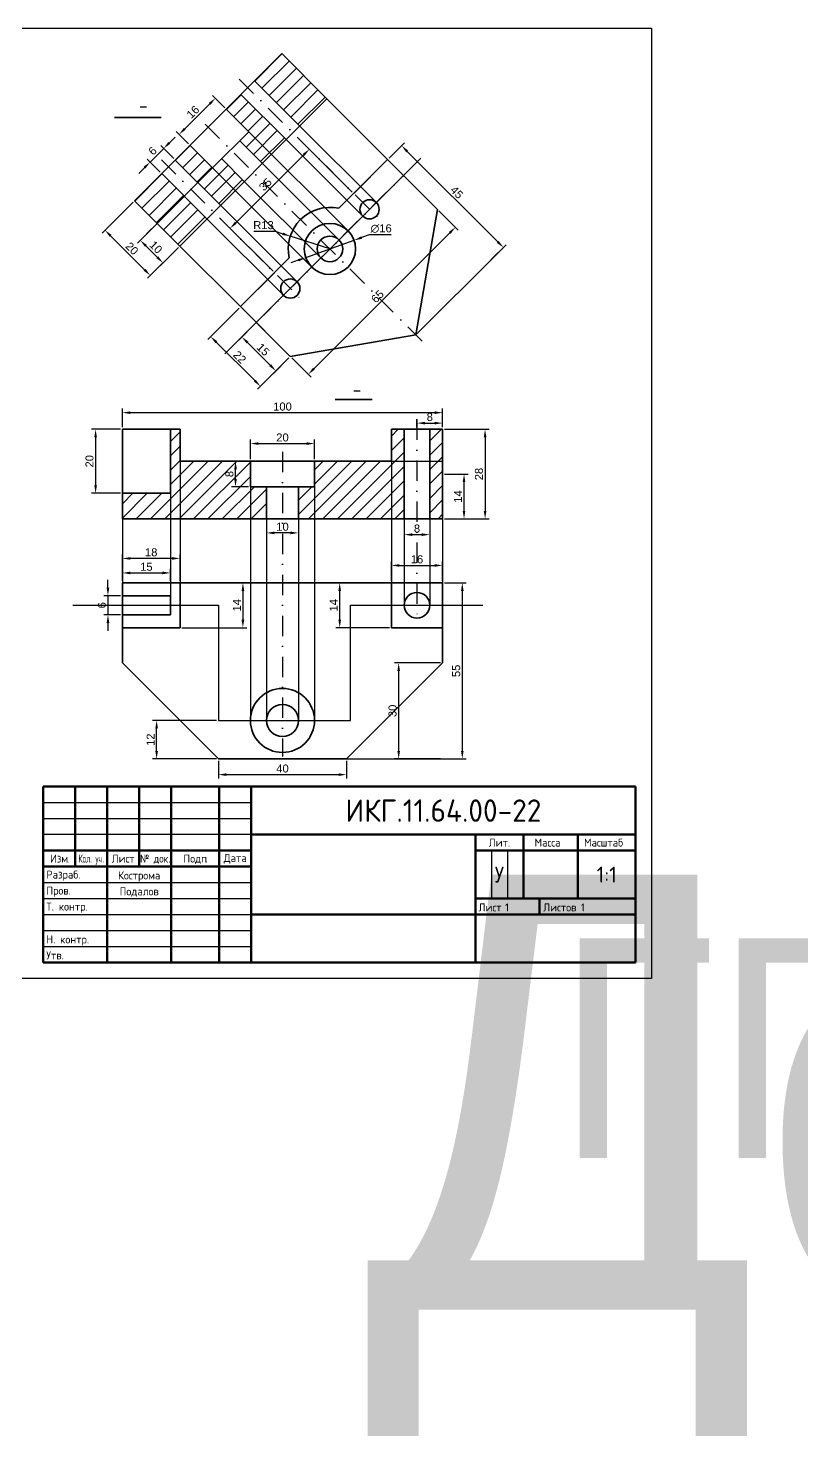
# Model space of a CAD drawing. Header units: millimetres. Extents: x 806 to 1740, y 602 to 1042.
# Drawn here: x 1031.5 to 1273.1, y 602.3 to 1042.2 of the extents above; entities that cross this region are included whole.
import ezdxf
from ezdxf.enums import TextEntityAlignment as Align

# ---------------------------------------------------------------- set-up
doc = ezdxf.new("R2018")
doc.units = ezdxf.units.MM
doc.linetypes.add('штрихпунктирная2', pattern=[12.7, 6.35, -3.175, 0, -3.175])
for name, color, linetype in [('Осевая', 32, 'штрихпунктирная2'), ('Проекционная', 82, 'Continuous'), ('Размеры', 240, 'Continuous')]:
    doc.layers.add(name, color=color, linetype=linetype)
doc.layers.add('Основной', color=7, linetype='Continuous', lineweight=35)
doc.styles.add('GOST-2.304_Type-B', font='GOST Common.ttf')
doc.styles.get("Standard").update_dxf_attribs({"font": 'arial.ttf'})
doc.dimstyles.new('ISO-25', dxfattribs={"dimtxt": 2.5, "dimasz": 2.5, "dimexe": 1.25, "dimexo": 0.625, "dimtad": 1, "dimtoh": 1, "dimtxsty": 'Standard', "dimcen": 2.5, "dimadec": 0, "dimazin": 0, "dimtfac": 1, "dimtmove": 0, "dimatfit": 3, "dimfxl": 1, "dimarcsym": 0})

# ---------------------------------------------------------------- blocks, each defined once
blk = doc.blocks.new('ACAD_SPDS_TB_06')
at = {"linetype": 'Continuous', "lineweight": 60}
for p, q in [((-185, 55), (0, 55)), ((-185, 55), (-185, 0)), ((-175, 55), (-175, 30)), ((-165, 55), (-165, 0)), ((-155, 55), (-155, 30)), ((-145, 55), (-145, 0)), ((-130, 55), (-130, 0)), ((-120, 55), (-120, 0)), ((0, 55), (0, 0)), ((-120, 40), (0, 40)), ((-185, 35), (-120, 35)), ((-185, 30), (-120, 30)), ((-120, 15), (0, 15)), ((-185, 0), (0, 0))]:
    blk.add_line(p, q, dxfattribs=at)
at = {"linetype": 'Continuous', "lineweight": 25}
for p, q in [((-185, 50), (-120, 50)), ((-185, 45), (-120, 45)), ((-185, 25), (-120, 25)), ((-185, 20), (-120, 20)), ((-185, 15), (-120, 15)), ((-185, 10), (-120, 10)), ((-185, 5), (-120, 5))]:
    blk.add_line(p, q, dxfattribs=at)
at = {"lineweight": 25}
blk.add_line((-120, 40), (-185, 40), dxfattribs=at)
at = {"lineweight": 60}
for p, q in [((-50, 40), (-50, 0)), ((-35, 40), (-35, 20)), ((-18, 40), (-18, 20)), ((-50, 35), (0, 35)), ((-50, 20), (0, 20)), ((-30, 20), (-30, 15))]:
    blk.add_line(p, q, dxfattribs=at)
for p, q in [((-45, 35), (-45, 20)), ((-40, 35), (-40, 20)), ((-130, 20), (-120, 20))]:
    blk.add_line(p, q)
at = {"style": 'GOST-2.304_Type-B'}
for s, p in [('Изм', (-180, 31.25)), ('Лист', (-160, 31.25)), ('Подп', (-137.5, 31.25)), ('Дата', (-125, 31.44))]:
    blk.add_text(s, height=2.5, dxfattribs=at).set_placement(p, align=Align.CENTER)
for s, p in [('.', (-177.56, 31.25)), ('.', (-134.25, 31.25)), ('Разраб.', (-184, 26.25)), ('Пров.', (-184, 21.25)), ('Т. контр.', (-184, 16.25)), ('Лист', (-49.02, 16)), ('Листов', (-28.83, 16)), ('Н. контр.', (-184, 6)), ('Утв.', (-184, 1))]:
    blk.add_text(s, height=2.5, dxfattribs=at).set_placement(p)
at = {"style": 'GOST-2.304_Type-B', "width": 0.70447}
blk.add_text('Кол. уч.', height=2.5, dxfattribs=at).set_placement((-174, 31.25), (-166, 31.25), align=Align.FIT)
at = {"style": 'GOST-2.304_Type-B', "width": 0.9}
blk.add_text('№ док.', height=2.5, dxfattribs=at).set_placement((-150, 31.25), align=Align.CENTER)
at = {"linetype": 'Continuous', "char_height": 2.5, "attachment_point": 5, "style": 'GOST-2.304_Type-B'}
for s, insert, width in [('Лит.', (-42.5, 37.5), 14), ('Масса', (-27.5, 37.5), 14), ('Масштаб', (-10, 37.5), 19)]:
    blk.add_mtext(s, dxfattribs=dict(at, insert=insert, width=width))
at = {"style": 'GOST-2.304_Type-B'}
for tag, p, flags in [('ИДЕНТИФИКАТОР_НАДПИСИ', (-185.34, 60.88), 1), ('ЛИСТ', (-40.73, 16), 8), ('ЛИСТОВ', (-17.07, 16), 8)]:
    blk.add_attdef(tag, p, '', height=2.5, dxfattribs=dict(at, flags=flags))
at = {"style": 'GOST-2.304_Type-B', "flags": 8}
for tag, p in [('ИЗМ_4', (-180, 51)), ('ИЗМ_4_КОЛ_УЧ', (-170, 51)), ('ИЗМ_4_ЛИСТ', (-160, 51)), ('ИЗМ_4_N_ДОК', (-150, 51)), ('ИЗМ_4_ДАТА', (-125, 51)), ('ИЗМ_3', (-180, 46)), ('ИЗМ_3_КОЛ_УЧ', (-170, 46)), ('ИЗМ_3_ЛИСТ', (-160, 46)), ('ИЗМ_3_N_ДОК', (-150, 46)), ('ИЗМ_3_ДАТА', (-125, 46)), ('ИЗМ_2', (-180, 41)), ('ИЗМ_2_КОЛ_УЧ', (-170, 41)), ('ИЗМ_2_ЛИСТ', (-160, 41)), ('ИЗМ_2_N_ДОК', (-150, 41)), ('ИЗМ_2_ДАТА', (-125, 41)), ('ИЗМ_1', (-180, 36)), ('ИЗМ_1_КОЛ_УЧ', (-170, 36)), ('ИЗМ_1_ЛИСТ', (-160, 36)), ('ИЗМ_1_N_ДОК', (-150, 36)), ('ИЗМ_1_ДАТА', (-125, 36)), ('РАЗРАБ_ФИО', (-155, 26)), ('РАЗРАБ_ДАТА', (-125, 26)), ('ПРОВ_ФИО', (-155, 21)), ('ПРОВ_ДАТА', (-125, 21)), ('ТКОНТР_ФИО', (-155, 16)), ('ТКОНТР_ДАТА', (-125, 16)), ('ДОЛЖНОСТЬ_1', (-175, 11)), ('ДОЛЖНОСТЬ_1_ФИО', (-155, 11)), ('ДОЛЖНОСТЬ_1_ДАТА', (-125, 11)), ('НКОНТР_ФИО', (-155, 6)), ('НКОНТР_ДАТА', (-125, 6)), ('УТВ_ФИО', (-155, 1)), ('УТВ_ДАТА', (-125, 1))]:
    blk.add_attdef(tag, text='', height=2.5, dxfattribs=at).set_placement(p, align=Align.CENTER)
at = {"style": 'GOST-2.304_Type-B'}
blk.add_attdef('ОБОЗНАЧЕНИЕ_ДОКУМЕНТА', text='', height=5, dxfattribs=at).set_placement((-60, 47.5), align=Align.MIDDLE_CENTER)
at = {"lineweight": 30, "flags": 104}
for tag, p in [('НАИМЕНОВАНИЕ_ДОКУМЕНТА', (-85, 27.5)), ('ОБОЗНАЧЕНИЕ_МАТЕРИАЛА', (-85, 7.5)), ('НАИМЕНОВАНИЕ_ПРЕДПРИЯТИЯ', (-25, 7.5))]:
    blk.add_attdef(tag, text='', height=3.5, dxfattribs=at).set_placement(p, align=Align.MIDDLE_CENTER)
at = {"style": 'GOST-2.304_Type-B', "flags": 8}
for tag, p in [('Л1', (-47.5, 27.5)), ('Л2', (-42.5, 27.5)), ('Л3', (-37.5, 27.5)), ('МАССА', (-26.5, 27.5)), ('МАСШТАБ', (-9, 27.5))]:
    blk.add_attdef(tag, text='', height=2.5, dxfattribs=at).set_placement(p, align=Align.MIDDLE_CENTER)
blk = doc.blocks.new('*D48')
at = {"layer": 'Defpoints', "color": 0, "transparency": 16777216}
for p in [(1143.77, 1001.16), (1179.93, 973.67), (1175.59, 969.34)]:
    blk.add_point(p, dxfattribs=at)
at = {"layer": 'Размеры', "color": 0, "lineweight": -2, "transparency": 16777216}
for p, q in [((1144.22, 1001.6), (1148.99, 1006.37)), ((1149.87, 1003.72), (1178.16, 975.44)), ((1176.04, 969.78), (1180.81, 974.55))]:
    blk.add_line(p, q, dxfattribs=at)
at = {"layer": 'Размеры', "color": 0, "transparency": 16777216}
for points in [[(1150.17, 1004.02), (1149.58, 1003.43), (1148.11, 1005.49)], [(1178.45, 975.73), (1177.86, 975.14), (1179.93, 973.67)]]:
    blk.add_solid(points, dxfattribs=at)
at = {"layer": 'Размеры', "color": 0, "transparency": 16777216, "insert": (1165.36, 990.92), "char_height": 2.5, "attachment_point": 5, "rotation": 315}
blk.add_mtext('45', dxfattribs=at)
blk = doc.blocks.new('*D49')
at = {"layer": 'Defpoints', "color": 0, "transparency": 16777216}
for p in [(1159.33, 985.6), (1164.93, 980), (1113.37, 939.64)]:
    blk.add_point(p, dxfattribs=at)
at = {"layer": 'Размеры', "color": 0, "lineweight": -2, "transparency": 16777216}
for p, q in [((1159.77, 985.16), (1165.81, 979.12)), ((1120.73, 935.81), (1163.16, 978.24)), ((1113.81, 939.2), (1119.85, 933.16))]:
    blk.add_line(p, q, dxfattribs=at)
at = {"layer": 'Размеры', "color": 0, "transparency": 16777216}
for points in [[(1162.87, 978.53), (1163.45, 977.94), (1164.93, 980)], [(1120.44, 936.1), (1121.03, 935.52), (1118.97, 934.04)]]:
    blk.add_solid(points, dxfattribs=at)
at = {"layer": 'Размеры', "color": 0, "transparency": 16777216, "insert": (1140.6, 958.37), "char_height": 2.5, "attachment_point": 5, "rotation": 45}
blk.add_mtext('65', dxfattribs=at)
blk = doc.blocks.new('*D50')
at = {"layer": 'Defpoints', "color": 0, "transparency": 16777216}
for p in [(1097.81, 955.2), (1113.37, 939.64), (1104.04, 930.31)]:
    blk.add_point(p, dxfattribs=at)
at = {"layer": 'Размеры', "color": 0, "lineweight": -2, "transparency": 16777216}
for p, q in [((1097.37, 954.75), (1087.6, 944.98)), ((1090.25, 944.1), (1102.27, 932.08)), ((1112.93, 939.2), (1103.16, 929.43))]:
    blk.add_line(p, q, dxfattribs=at)
at = {"layer": 'Размеры', "color": 0, "transparency": 16777216}
for points in [[(1090.55, 944.4), (1089.96, 943.81), (1088.48, 945.87)], [(1102.57, 932.37), (1101.98, 931.78), (1104.04, 930.31)]]:
    blk.add_solid(points, dxfattribs=at)
at = {"layer": 'Размеры', "color": 0, "transparency": 16777216, "insert": (1097.59, 939.42), "char_height": 2.5, "attachment_point": 5, "rotation": 315}
blk.add_mtext('22', dxfattribs=at)
blk = doc.blocks.new('*D51')
at = {"layer": 'Defpoints', "color": 0, "transparency": 16777216}
for p in [(1102.76, 950.25), (1113.37, 939.64), (1108.85, 935.13)]:
    blk.add_point(p, dxfattribs=at)
at = {"layer": 'Размеры', "color": 0, "lineweight": -2, "transparency": 16777216}
for p, q in [((1102.32, 949.8), (1097.36, 944.85)), ((1100.01, 943.96), (1107.08, 936.89)), ((1112.93, 939.2), (1107.97, 934.24))]:
    blk.add_line(p, q, dxfattribs=at)
at = {"layer": 'Размеры', "color": 0, "transparency": 16777216}
for points in [[(1100.31, 944.26), (1099.72, 943.67), (1098.25, 945.73)], [(1107.38, 937.19), (1106.79, 936.6), (1108.85, 935.13)]]:
    blk.add_solid(points, dxfattribs=at)
at = {"layer": 'Размеры', "color": 0, "transparency": 16777216, "insert": (1104.89, 941.77), "char_height": 2.5, "attachment_point": 5, "rotation": 315}
blk.add_mtext('15', dxfattribs=at)
blk = doc.blocks.new('*D52')
at = {"layer": 'Defpoints', "color": 0, "transparency": 16777216}
for p in [(1119.32, 1004.4), (1133.17, 990.55), (1108.42, 965.8)]:
    blk.add_point(p, dxfattribs=at)
at = {"layer": 'Размеры', "color": 0, "lineweight": -2, "transparency": 16777216}
for p, q in [((1132.72, 990.99), (1118.44, 1005.28)), ((1096.34, 981.42), (1117.55, 1002.63)), ((1107.98, 966.24), (1093.69, 980.53))]:
    blk.add_line(p, q, dxfattribs=at)
at = {"layer": 'Размеры', "color": 0, "transparency": 16777216}
for points in [[(1117.26, 1002.93), (1117.85, 1002.34), (1119.32, 1004.4)], [(1096.04, 981.71), (1096.63, 981.12), (1094.57, 979.65)]]:
    blk.add_solid(points, dxfattribs=at)
at = {"layer": 'Размеры', "color": 0, "transparency": 16777216, "insert": (1105.6, 993.37), "char_height": 2.5, "attachment_point": 5, "rotation": 45}
blk.add_mtext('35', dxfattribs=at)
blk = doc.blocks.new('*D53')
at = {"layer": 'Defpoints', "color": 0, "transparency": 16777216}
for p in [(1113.37, 977.21), (1125.74, 973.23)]:
    blk.add_point(p, dxfattribs=at)
at = {"layer": 'Размеры', "color": 0, "lineweight": -2, "transparency": 16777216}
for p, q in [((1102.01, 978.74), (1108.61, 978.74)), ((1108.61, 978.74), (1110.99, 977.98)), ((1125.74, 973.23), (1113.37, 977.21))]:
    blk.add_line(p, q, dxfattribs=at)
at = {"layer": 'Размеры', "color": 0, "transparency": 16777216}
blk.add_solid([(1111.12, 978.37), (1110.86, 977.58), (1113.37, 977.21)], dxfattribs=at)
at = {"layer": 'Размеры', "color": 0, "transparency": 16777216, "insert": (1105, 980.65), "char_height": 2.5, "attachment_point": 5}
blk.add_mtext('R13', dxfattribs=at)
blk = doc.blocks.new('*D54')
at = {"layer": 'Defpoints', "color": 0, "transparency": 16777216}
for p in [(1133.27, 975.93), (1118.21, 970.53)]:
    blk.add_point(p, dxfattribs=at)
at = {"layer": 'Размеры', "color": 0, "lineweight": -2, "transparency": 16777216}
for p, q in [((1137.98, 977.61), (1135.63, 976.77)), ((1144.9, 977.61), (1137.98, 977.61)), ((1118.21, 970.53), (1133.27, 975.93)), ((1115.86, 969.68), (1113.5, 968.84))]:
    blk.add_line(p, q, dxfattribs=at)
at = {"layer": 'Размеры', "color": 0, "transparency": 16777216}
for points in [[(1135.49, 977.16), (1135.77, 976.38), (1133.27, 975.93)], [(1115.72, 970.08), (1116, 969.29), (1118.21, 970.53)]]:
    blk.add_solid(points, dxfattribs=at)
at = {"layer": 'Размеры', "color": 0, "transparency": 16777216, "insert": (1141.75, 979.59), "char_height": 2.5, "attachment_point": 5}
blk.add_mtext('∅16', dxfattribs=at)
blk = doc.blocks.new('*D55')
at = {"layer": 'Defpoints', "color": 0, "transparency": 16777216}
for p in [(1064.72, 988.29), (1055.51, 979.08), (1078.86, 974.15)]:
    blk.add_point(p, dxfattribs=at)
at = {"layer": 'Размеры', "color": 0, "lineweight": -2, "transparency": 16777216}
for p, q in [((1064.28, 987.85), (1054.62, 978.19)), ((1067.88, 966.7), (1057.27, 977.31)), ((1078.42, 973.7), (1068.77, 964.05))]:
    blk.add_line(p, q, dxfattribs=at)
at = {"layer": 'Размеры', "color": 0, "transparency": 16777216}
for points in [[(1057.57, 977.6), (1056.98, 977.01), (1055.51, 979.08)], [(1068.18, 967), (1067.59, 966.41), (1069.65, 964.93)]]:
    blk.add_solid(points, dxfattribs=at)
at = {"layer": 'Размеры', "color": 0, "transparency": 16777216, "insert": (1063.92, 973.35), "char_height": 2.5, "attachment_point": 5, "rotation": 315}
blk.add_mtext('20', dxfattribs=at)
blk = doc.blocks.new('*D56')
at = {"layer": 'Defpoints', "color": 0, "transparency": 16777216}
for p in [(1071.79, 981.22), (1078.86, 974.15), (1073.59, 968.88)]:
    blk.add_point(p, dxfattribs=at)
at = {"layer": 'Размеры', "color": 0, "lineweight": -2, "transparency": 16777216}
for p, q in [((1071.35, 980.78), (1065.64, 975.06)), ((1068.29, 974.18), (1071.82, 970.64)), ((1078.42, 973.7), (1072.71, 967.99))]:
    blk.add_line(p, q, dxfattribs=at)
at = {"layer": 'Размеры', "color": 0, "transparency": 16777216}
for points in [[(1068.58, 974.47), (1067.99, 973.89), (1066.52, 975.95)], [(1072.12, 970.94), (1071.53, 970.35), (1073.59, 968.88)]]:
    blk.add_solid(points, dxfattribs=at)
at = {"layer": 'Размеры', "color": 0, "transparency": 16777216, "insert": (1071.4, 973.76), "char_height": 2.5, "attachment_point": 5, "rotation": 315}
blk.add_mtext('10', dxfattribs=at)
blk = doc.blocks.new('*D57')
at = {"layer": 'Defpoints', "color": 0, "transparency": 16777216}
for p in [(1073.83, 1004.63), (1077.45, 1001.02), (1073.2, 996.77)]:
    blk.add_point(p, dxfattribs=at)
at = {"layer": 'Размеры', "color": 0, "lineweight": -2, "transparency": 16777216}
for p, q in [((1075.6, 1006.4), (1077.37, 1008.17)), ((1069.59, 1000.39), (1073.83, 1004.63)), ((1077.01, 1001.46), (1072.95, 1005.51)), ((1067.82, 998.62), (1066.06, 996.85)), ((1072.76, 997.22), (1068.71, 1001.27))]:
    blk.add_line(p, q, dxfattribs=at)
at = {"layer": 'Размеры', "color": 0, "transparency": 16777216}
for points in [[(1075.31, 1006.69), (1075.9, 1006.1), (1073.83, 1004.63)], [(1067.53, 998.91), (1068.12, 998.32), (1069.59, 1000.39)]]:
    blk.add_solid(points, dxfattribs=at)
at = {"layer": 'Размеры', "color": 0, "transparency": 16777216, "insert": (1070.37, 1003.85), "char_height": 2.5, "attachment_point": 5, "rotation": 45}
blk.add_mtext('6', dxfattribs=at)
blk = doc.blocks.new('*D58')
at = {"layer": 'Defpoints', "color": 0, "transparency": 16777216}
for p in [(1089.96, 1020.32), (1093.36, 1016.93), (1082.04, 1005.61)]:
    blk.add_point(p, dxfattribs=at)
at = {"layer": 'Размеры', "color": 0, "lineweight": -2, "transparency": 16777216}
for p, q in [((1092.92, 1017.37), (1089.08, 1021.2)), ((1080.42, 1010.77), (1088.2, 1018.55)), ((1081.6, 1006.05), (1077.77, 1009.89))]:
    blk.add_line(p, q, dxfattribs=at)
at = {"layer": 'Размеры', "color": 0, "transparency": 16777216}
for points in [[(1087.9, 1018.85), (1088.49, 1018.26), (1089.96, 1020.32)], [(1080.12, 1011.07), (1080.71, 1010.48), (1078.65, 1009.01)]]:
    blk.add_solid(points, dxfattribs=at)
at = {"layer": 'Размеры', "color": 0, "transparency": 16777216, "insert": (1082.96, 1016.01), "char_height": 2.5, "attachment_point": 5, "rotation": 45}
blk.add_mtext('16', dxfattribs=at)
blk = doc.blocks.new('*D59')
at = {"layer": 'Defpoints', "color": 0, "transparency": 16777216}
for p in [(1090.93, 813.88), (1130.93, 813.88), (1130.93, 808.96)]:
    blk.add_point(p, dxfattribs=at)
at = {"layer": 'Размеры', "color": 0, "lineweight": -2, "transparency": 16777216}
for p, q in [((1090.93, 813.26), (1090.93, 807.71)), ((1130.93, 813.26), (1130.93, 807.71)), ((1093.43, 808.96), (1128.43, 808.96))]:
    blk.add_line(p, q, dxfattribs=at)
at = {"layer": 'Размеры', "color": 0, "transparency": 16777216}
for points in [[(1093.43, 809.38), (1093.43, 808.55), (1090.93, 808.96)], [(1128.43, 809.38), (1128.43, 808.55), (1130.93, 808.96)]]:
    blk.add_solid(points, dxfattribs=at)
at = {"layer": 'Размеры', "color": 0, "transparency": 16777216, "insert": (1110.93, 810.86), "char_height": 2.5, "attachment_point": 5}
blk.add_mtext('40', dxfattribs=at)
blk = doc.blocks.new('*D60')
at = {"layer": 'Defpoints', "color": 0, "transparency": 16777216}
for p in [(1075.93, 871.99), (1060.93, 868.88), (1075.93, 868.88)]:
    blk.add_point(p, dxfattribs=at)
at = {"layer": 'Размеры', "color": 0, "lineweight": -2, "transparency": 16777216}
for p, q in [((1060.93, 869.51), (1060.93, 873.24)), ((1063.43, 871.99), (1073.43, 871.99)), ((1075.93, 869.51), (1075.93, 873.24))]:
    blk.add_line(p, q, dxfattribs=at)
at = {"layer": 'Размеры', "color": 0, "transparency": 16777216}
for points in [[(1063.43, 872.41), (1063.43, 871.57), (1060.93, 871.99)], [(1073.43, 872.41), (1073.43, 871.57), (1075.93, 871.99)]]:
    blk.add_solid(points, dxfattribs=at)
at = {"layer": 'Размеры', "color": 0, "transparency": 16777216, "insert": (1068.43, 873.89), "char_height": 2.5, "attachment_point": 5}
blk.add_mtext('15', dxfattribs=at)
blk = doc.blocks.new('*D61')
at = {"layer": 'Defpoints', "color": 0, "transparency": 16777216}
for p in [(1060.93, 876.51), (1060.93, 868.88), (1078.93, 868.88)]:
    blk.add_point(p, dxfattribs=at)
at = {"layer": 'Размеры', "color": 0, "lineweight": -2, "transparency": 16777216}
for p, q in [((1060.93, 869.51), (1060.93, 877.76)), ((1076.43, 876.51), (1063.43, 876.51)), ((1078.93, 869.51), (1078.93, 877.76))]:
    blk.add_line(p, q, dxfattribs=at)
at = {"layer": 'Размеры', "color": 0, "transparency": 16777216}
for points in [[(1063.43, 876.93), (1063.43, 876.1), (1060.93, 876.51)], [(1076.43, 876.93), (1076.43, 876.1), (1078.93, 876.51)]]:
    blk.add_solid(points, dxfattribs=at)
at = {"layer": 'Размеры', "color": 0, "transparency": 16777216, "insert": (1069.93, 878.42), "char_height": 2.5, "attachment_point": 5}
blk.add_mtext('18', dxfattribs=at)
blk = doc.blocks.new('*D62')
at = {"layer": 'Defpoints', "color": 0, "transparency": 16777216}
for p in [(1160.93, 922.07), (1060.93, 916.88), (1160.93, 916.88)]:
    blk.add_point(p, dxfattribs=at)
at = {"layer": 'Размеры', "color": 0, "lineweight": -2, "transparency": 16777216}
for p, q in [((1060.93, 917.51), (1060.93, 923.32)), ((1063.43, 922.07), (1158.43, 922.07)), ((1160.93, 917.51), (1160.93, 923.32))]:
    blk.add_line(p, q, dxfattribs=at)
at = {"layer": 'Размеры', "color": 0, "transparency": 16777216}
for points in [[(1063.43, 922.49), (1063.43, 921.65), (1060.93, 922.07)], [(1158.43, 922.49), (1158.43, 921.65), (1160.93, 922.07)]]:
    blk.add_solid(points, dxfattribs=at)
at = {"layer": 'Размеры', "color": 0, "transparency": 16777216, "insert": (1110.93, 923.97), "char_height": 2.5, "attachment_point": 5}
blk.add_mtext('100', dxfattribs=at)
blk = doc.blocks.new('*D63')
at = {"layer": 'Defpoints', "color": 0, "transparency": 16777216}
for p in [(1120.93, 912.4), (1100.93, 906.88), (1120.93, 906.88)]:
    blk.add_point(p, dxfattribs=at)
at = {"layer": 'Размеры', "color": 0, "lineweight": -2, "transparency": 16777216}
for p, q in [((1100.93, 907.51), (1100.93, 913.65)), ((1103.43, 912.4), (1118.43, 912.4)), ((1120.93, 907.51), (1120.93, 913.65))]:
    blk.add_line(p, q, dxfattribs=at)
at = {"layer": 'Размеры', "color": 0, "transparency": 16777216}
for points in [[(1103.43, 912.82), (1103.43, 911.99), (1100.93, 912.4)], [(1118.43, 912.82), (1118.43, 911.99), (1120.93, 912.4)]]:
    blk.add_solid(points, dxfattribs=at)
at = {"layer": 'Размеры', "color": 0, "transparency": 16777216, "insert": (1110.93, 914.31), "char_height": 2.5, "attachment_point": 5}
blk.add_mtext('20', dxfattribs=at)
blk = doc.blocks.new('*D64')
at = {"layer": 'Defpoints', "color": 0, "transparency": 16777216}
for p in [(1096.27, 906.88), (1100.93, 906.88), (1100.93, 898.88)]:
    blk.add_point(p, dxfattribs=at)
at = {"layer": 'Размеры', "color": 0, "lineweight": -2, "transparency": 16777216}
for p, q in [((1100.3, 906.88), (1095.02, 906.88)), ((1096.27, 901.38), (1096.27, 904.38)), ((1100.3, 898.88), (1095.02, 898.88))]:
    blk.add_line(p, q, dxfattribs=at)
at = {"layer": 'Размеры', "color": 0, "transparency": 16777216}
for points in [[(1095.86, 904.38), (1096.69, 904.38), (1096.27, 906.88)], [(1095.86, 901.38), (1096.69, 901.38), (1096.27, 898.88)]]:
    blk.add_solid(points, dxfattribs=at)
at = {"layer": 'Размеры', "color": 0, "transparency": 16777216, "insert": (1094.37, 902.88), "char_height": 2.5, "attachment_point": 5, "rotation": 90}
blk.add_mtext('8', dxfattribs=at)
blk = doc.blocks.new('*D65')
at = {"layer": 'Defpoints', "color": 0, "transparency": 16777216}
for p in [(1105.93, 888.88), (1115.93, 888.88), (1105.93, 884.5)]:
    blk.add_point(p, dxfattribs=at)
at = {"layer": 'Размеры', "color": 0, "lineweight": -2, "transparency": 16777216}
for p, q in [((1105.93, 888.26), (1105.93, 883.25)), ((1113.43, 884.5), (1108.43, 884.5)), ((1115.93, 888.26), (1115.93, 883.25))]:
    blk.add_line(p, q, dxfattribs=at)
at = {"layer": 'Размеры', "color": 0, "transparency": 16777216}
for points in [[(1108.43, 884.91), (1108.43, 884.08), (1105.93, 884.5)], [(1113.43, 884.91), (1113.43, 884.08), (1115.93, 884.5)]]:
    blk.add_solid(points, dxfattribs=at)
at = {"layer": 'Размеры', "color": 0, "transparency": 16777216, "insert": (1110.93, 886.4), "char_height": 2.5, "attachment_point": 5}
blk.add_mtext('10', dxfattribs=at)
blk = doc.blocks.new('*D66')
at = {"layer": 'Defpoints', "color": 0, "transparency": 16777216}
for p in [(1160.93, 902.88), (1167.62, 902.88), (1160.93, 888.88)]:
    blk.add_point(p, dxfattribs=at)
at = {"layer": 'Размеры', "color": 0, "lineweight": -2, "transparency": 16777216}
for p, q in [((1161.55, 902.88), (1168.87, 902.88)), ((1167.62, 891.38), (1167.62, 900.38)), ((1161.55, 888.88), (1168.87, 888.88))]:
    blk.add_line(p, q, dxfattribs=at)
at = {"layer": 'Размеры', "color": 0, "transparency": 16777216}
for points in [[(1167.21, 900.38), (1168.04, 900.38), (1167.62, 902.88)], [(1167.21, 891.38), (1168.04, 891.38), (1167.62, 888.88)]]:
    blk.add_solid(points, dxfattribs=at)
at = {"layer": 'Размеры', "color": 0, "transparency": 16777216, "insert": (1165.74, 895.88), "char_height": 2.5, "attachment_point": 5, "rotation": 90}
blk.add_mtext('14', dxfattribs=at)
blk = doc.blocks.new('*D67')
at = {"layer": 'Defpoints', "color": 0, "transparency": 16777216}
for p in [(1160.93, 916.88), (1160.93, 888.88), (1174.19, 888.88)]:
    blk.add_point(p, dxfattribs=at)
at = {"layer": 'Размеры', "color": 0, "lineweight": -2, "transparency": 16777216}
for p, q in [((1161.55, 916.88), (1175.44, 916.88)), ((1174.19, 914.38), (1174.19, 891.38)), ((1161.55, 888.88), (1175.44, 888.88))]:
    blk.add_line(p, q, dxfattribs=at)
at = {"layer": 'Размеры', "color": 0, "transparency": 16777216}
for points in [[(1173.78, 914.38), (1174.61, 914.38), (1174.19, 916.88)], [(1173.78, 891.38), (1174.61, 891.38), (1174.19, 888.88)]]:
    blk.add_solid(points, dxfattribs=at)
at = {"layer": 'Размеры', "color": 0, "transparency": 16777216, "insert": (1172.29, 902.88), "char_height": 2.5, "attachment_point": 5, "rotation": 90}
blk.add_mtext('28', dxfattribs=at)
blk = doc.blocks.new('*D68')
at = {"layer": 'Defpoints', "color": 0, "transparency": 16777216}
for p in [(1148.93, 888.88), (1156.93, 888.88), (1156.93, 883.95)]:
    blk.add_point(p, dxfattribs=at)
at = {"layer": 'Размеры', "color": 0, "lineweight": -2, "transparency": 16777216}
for p, q in [((1148.93, 888.26), (1148.93, 882.7)), ((1156.93, 888.26), (1156.93, 882.7)), ((1151.43, 883.95), (1154.43, 883.95))]:
    blk.add_line(p, q, dxfattribs=at)
at = {"layer": 'Размеры', "color": 0, "transparency": 16777216}
for points in [[(1151.43, 884.37), (1151.43, 883.53), (1148.93, 883.95)], [(1154.43, 884.37), (1154.43, 883.53), (1156.93, 883.95)]]:
    blk.add_solid(points, dxfattribs=at)
at = {"layer": 'Размеры', "color": 0, "transparency": 16777216, "insert": (1152.93, 885.85), "char_height": 2.5, "attachment_point": 5}
blk.add_mtext('8', dxfattribs=at)
blk = doc.blocks.new('*D69')
at = {"layer": 'Defpoints', "color": 0, "transparency": 16777216}
for p in [(1160.93, 868.88), (1160.93, 813.88), (1167.08, 813.88)]:
    blk.add_point(p, dxfattribs=at)
at = {"layer": 'Размеры', "color": 0, "lineweight": -2, "transparency": 16777216}
for p, q in [((1161.55, 868.88), (1168.33, 868.88)), ((1167.08, 866.38), (1167.08, 816.38)), ((1161.55, 813.88), (1168.33, 813.88))]:
    blk.add_line(p, q, dxfattribs=at)
at = {"layer": 'Размеры', "color": 0, "transparency": 16777216}
for points in [[(1166.66, 866.38), (1167.5, 866.38), (1167.08, 868.88)], [(1166.66, 816.38), (1167.5, 816.38), (1167.08, 813.88)]]:
    blk.add_solid(points, dxfattribs=at)
at = {"layer": 'Размеры', "color": 0, "transparency": 16777216, "insert": (1165.18, 841.38), "char_height": 2.5, "attachment_point": 5, "rotation": 90}
blk.add_mtext('55', dxfattribs=at)
blk = doc.blocks.new('*D70')
at = {"layer": 'Defpoints', "color": 0, "transparency": 16777216}
for p in [(1160.93, 843.88), (1147.21, 813.88), (1160.93, 813.88)]:
    blk.add_point(p, dxfattribs=at)
at = {"layer": 'Размеры', "color": 0, "lineweight": -2, "transparency": 16777216}
for p, q in [((1160.3, 843.88), (1145.96, 843.88)), ((1147.21, 841.38), (1147.21, 816.38)), ((1160.3, 813.88), (1145.96, 813.88))]:
    blk.add_line(p, q, dxfattribs=at)
at = {"layer": 'Размеры', "color": 0, "transparency": 16777216}
for points in [[(1146.8, 841.38), (1147.63, 841.38), (1147.21, 843.88)], [(1146.8, 816.38), (1147.63, 816.38), (1147.21, 813.88)]]:
    blk.add_solid(points, dxfattribs=at)
at = {"layer": 'Размеры', "color": 0, "transparency": 16777216, "insert": (1145.31, 828.88), "char_height": 2.5, "attachment_point": 5, "rotation": 90}
blk.add_mtext('30', dxfattribs=at)
blk = doc.blocks.new('*D71')
at = {"layer": 'Defpoints', "color": 0, "transparency": 16777216}
for p in [(1071.64, 825.88), (1090.93, 825.88), (1090.93, 813.88)]:
    blk.add_point(p, dxfattribs=at)
at = {"layer": 'Размеры', "color": 0, "lineweight": -2, "transparency": 16777216}
for p, q in [((1090.3, 825.88), (1070.39, 825.88)), ((1071.64, 816.38), (1071.64, 823.38)), ((1090.3, 813.88), (1070.39, 813.88))]:
    blk.add_line(p, q, dxfattribs=at)
at = {"layer": 'Размеры', "color": 0, "transparency": 16777216}
for points in [[(1071.22, 823.38), (1072.05, 823.38), (1071.64, 825.88)], [(1071.22, 816.38), (1072.05, 816.38), (1071.64, 813.88)]]:
    blk.add_solid(points, dxfattribs=at)
at = {"layer": 'Размеры', "color": 0, "transparency": 16777216, "insert": (1069.76, 819.88), "char_height": 2.5, "attachment_point": 5, "rotation": 90}
blk.add_mtext('12', dxfattribs=at)
blk = doc.blocks.new('*D73')
at = {"layer": 'Defpoints', "color": 0, "transparency": 16777216}
for p in [(1160.93, 874.32), (1144.93, 868.88), (1160.93, 868.88)]:
    blk.add_point(p, dxfattribs=at)
at = {"layer": 'Размеры', "color": 0, "lineweight": -2, "transparency": 16777216}
for p, q in [((1144.93, 869.51), (1144.93, 875.57)), ((1160.93, 869.51), (1160.93, 875.57)), ((1147.43, 874.32), (1158.43, 874.32))]:
    blk.add_line(p, q, dxfattribs=at)
at = {"layer": 'Размеры', "color": 0, "transparency": 16777216}
for points in [[(1147.43, 874.74), (1147.43, 873.91), (1144.93, 874.32)], [(1158.43, 874.74), (1158.43, 873.91), (1160.93, 874.32)]]:
    blk.add_solid(points, dxfattribs=at)
at = {"layer": 'Размеры', "color": 0, "transparency": 16777216, "insert": (1152.93, 876.23), "char_height": 2.5, "attachment_point": 5}
blk.add_mtext('16', dxfattribs=at)
blk = doc.blocks.new('*D74')
at = {"layer": 'Defpoints', "color": 0, "transparency": 16777216}
for p in [(1078.93, 868.88), (1078.93, 854.88), (1098.57, 854.88)]:
    blk.add_point(p, dxfattribs=at)
at = {"layer": 'Размеры', "color": 0, "lineweight": -2, "transparency": 16777216}
for p, q in [((1079.55, 868.88), (1099.82, 868.88)), ((1098.57, 866.38), (1098.57, 857.38)), ((1079.55, 854.88), (1099.82, 854.88))]:
    blk.add_line(p, q, dxfattribs=at)
at = {"layer": 'Размеры', "color": 0, "transparency": 16777216}
for points in [[(1098.15, 866.38), (1098.99, 866.38), (1098.57, 868.88)], [(1098.15, 857.38), (1098.99, 857.38), (1098.57, 854.88)]]:
    blk.add_solid(points, dxfattribs=at)
at = {"layer": 'Размеры', "color": 0, "transparency": 16777216, "insert": (1096.69, 861.88), "char_height": 2.5, "attachment_point": 5, "rotation": 90}
blk.add_mtext('14', dxfattribs=at)
blk = doc.blocks.new('*D75')
at = {"layer": 'Defpoints', "color": 0, "transparency": 16777216}
for p in [(1128.8, 868.88), (1144.93, 868.88), (1144.93, 854.88)]:
    blk.add_point(p, dxfattribs=at)
at = {"layer": 'Размеры', "color": 0, "lineweight": -2, "transparency": 16777216}
for p, q in [((1144.3, 868.88), (1127.55, 868.88)), ((1128.8, 857.38), (1128.8, 866.38)), ((1144.3, 854.88), (1127.55, 854.88))]:
    blk.add_line(p, q, dxfattribs=at)
at = {"layer": 'Размеры', "color": 0, "transparency": 16777216}
for points in [[(1128.38, 866.38), (1129.22, 866.38), (1128.8, 868.88)], [(1128.38, 857.38), (1129.22, 857.38), (1128.8, 854.88)]]:
    blk.add_solid(points, dxfattribs=at)
at = {"layer": 'Размеры', "color": 0, "transparency": 16777216, "insert": (1126.92, 861.88), "char_height": 2.5, "attachment_point": 5, "rotation": 90}
blk.add_mtext('14', dxfattribs=at)
blk = doc.blocks.new('*D76')
at = {"layer": 'Defpoints', "color": 0, "transparency": 16777216}
for p in [(1060.93, 864.88), (1056.43, 858.88), (1060.93, 858.88)]:
    blk.add_point(p, dxfattribs=at)
at = {"layer": 'Размеры', "color": 0, "lineweight": -2, "transparency": 16777216}
for p, q in [((1056.43, 867.38), (1056.43, 869.88)), ((1060.3, 864.88), (1055.18, 864.88)), ((1056.43, 864.88), (1056.43, 858.88)), ((1060.3, 858.88), (1055.18, 858.88)), ((1056.43, 856.38), (1056.43, 853.88))]:
    blk.add_line(p, q, dxfattribs=at)
at = {"layer": 'Размеры', "color": 0, "transparency": 16777216}
for points in [[(1056.01, 867.38), (1056.85, 867.38), (1056.43, 864.88)], [(1056.01, 856.38), (1056.85, 856.38), (1056.43, 858.88)]]:
    blk.add_solid(points, dxfattribs=at)
at = {"layer": 'Размеры', "color": 0, "transparency": 16777216, "insert": (1054.53, 861.88), "char_height": 2.5, "attachment_point": 5, "rotation": 90}
blk.add_mtext('6', dxfattribs=at)
blk = doc.blocks.new('*D77')
at = {"layer": 'Defpoints', "color": 0, "transparency": 16777216}
for p in [(1060.93, 916.88), (1052.57, 896.88), (1060.93, 896.88)]:
    blk.add_point(p, dxfattribs=at)
at = {"layer": 'Размеры', "color": 0, "lineweight": -2, "transparency": 16777216}
for p, q in [((1060.3, 916.88), (1051.32, 916.88)), ((1052.57, 914.38), (1052.57, 899.38)), ((1060.3, 896.88), (1051.32, 896.88))]:
    blk.add_line(p, q, dxfattribs=at)
at = {"layer": 'Размеры', "color": 0, "transparency": 16777216}
for points in [[(1052.16, 914.38), (1052.99, 914.38), (1052.57, 916.88)], [(1052.16, 899.38), (1052.99, 899.38), (1052.57, 896.88)]]:
    blk.add_solid(points, dxfattribs=at)
at = {"layer": 'Размеры', "color": 0, "transparency": 16777216, "insert": (1050.67, 906.88), "char_height": 2.5, "attachment_point": 5, "rotation": 90}
blk.add_mtext('20', dxfattribs=at)
blk = doc.blocks.new('*D78')
at = {"layer": 'Defpoints', "color": 0, "transparency": 16777216}
for p in [(1152.93, 916.88), (1160.93, 918.8), (1160.93, 916.88)]:
    blk.add_point(p, dxfattribs=at)
at = {"layer": 'Размеры', "color": 0, "lineweight": -2, "transparency": 16777216}
for p, q in [((1152.93, 917.51), (1152.93, 920.05)), ((1160.93, 917.51), (1160.93, 920.05)), ((1155.43, 918.8), (1158.43, 918.8))]:
    blk.add_line(p, q, dxfattribs=at)
at = {"layer": 'Размеры', "color": 0, "transparency": 16777216}
for points in [[(1155.43, 919.21), (1155.43, 918.38), (1152.93, 918.8)], [(1158.43, 919.21), (1158.43, 918.38), (1160.93, 918.8)]]:
    blk.add_solid(points, dxfattribs=at)
at = {"layer": 'Размеры', "color": 0, "transparency": 16777216, "insert": (1156.93, 920.7), "char_height": 2.5, "attachment_point": 5}
blk.add_mtext('8', dxfattribs=at)

msp = doc.modelspace()

# ---------------------------------------------------------------- hatches: boundary and pattern name
h = msp.add_hatch()
h.set_pattern_fill('ANSI31', color=256)
h.set_pattern_definition([(45, (353.1736, 393.3135), (-2.245064, 2.245064), [])])
h.paths.add_polyline_path([(1078.862, 974.146), (1087.347, 982.631), (1073.205, 996.774), (1064.72, 988.288), (1071.791, 981.217)])
h.paths.add_polyline_path([(1089.115, 998.541), (1082.044, 1005.612), (1077.447, 1001.016), (1091.59, 986.874), (1099.014, 994.299), (1091.943, 1001.37)])
h.paths.add_polyline_path([(1100.428, 1009.855), (1097.6, 1007.027), (1104.671, 999.955), (1112.096, 1007.38), (1097.954, 1021.522), (1093.357, 1016.926)])
h.paths.add_polyline_path([(1110.681, 1034.25), (1102.196, 1025.765), (1116.338, 1011.623), (1124.824, 1020.108)])
h = msp.add_hatch()
h.set_pattern_fill('ANSI31', color=256)
h.set_pattern_definition([(45, (410.9268, 108.8807), (-2.245064, 2.245064), [])])
h.paths.add_polyline_path([(1078.927, 906.881), (1078.927, 916.881), (1075.927, 916.881), (1075.927, 896.881), (1060.927, 896.881), (1060.927, 888.881), (1105.927, 888.881), (1105.927, 898.881), (1100.927, 898.881), (1100.927, 906.881)])
h.paths.add_polyline_path([(1120.927, 906.881), (1120.927, 898.881), (1115.927, 898.881), (1115.927, 888.881), (1148.927, 888.881), (1148.927, 906.881), (1148.927, 916.881), (1144.927, 916.881), (1144.927, 906.881)])
h.paths.add_polyline_path([(1156.927, 888.881), (1160.927, 888.881), (1160.927, 916.881), (1156.927, 916.881), (1156.927, 906.881)])

# ---------------------------------------------------------------- linework, layer by layer
for p, q in [((1064.72, 988.288), (1071.791, 981.217)), ((1100.927, 906.881), (1120.927, 906.881)), ((1110.927, 898.881), (1105.927, 898.881)), ((1060.927, 868.881), (1060.927, 854.881)), ((1060.927, 868.881), (1060.927, 864.881))]:
    msp.add_line(p, q)
for points in [[(806.184, 745.221), (806.184, 1042.221), (1226.184, 1042.221), (1226.184, 745.221), (806.184, 745.221)], [(1066.46, 1017.602), (1068.46, 1017.602)], [(1092.926, 940.411), (1154.153, 1001.639)], [(1133.185, 928.872), (1135.185, 928.872)], [(1045.495, 861.881), (1090.927, 861.881), (1090.927, 825.881), (1132.22, 825.881), (1132.22, 861.881), (1173.518, 861.881)]]:
    msp.add_lwpolyline(points)
at = {"layer": 'Осевая'}
for p, q in [((1097.412, 1026.307), (1141.228, 982.49)), ((1154.595, 944.374), (1084.881, 1014.088)), ((1073.118, 1001.103), (1116.374, 957.847)), ((1102.761, 950.247), (1148.723, 996.209)), ((1152.927, 919.885), (1152.927, 856.22)), ((1110.927, 909.812), (1110.927, 814.674)), ((1147.51, 861.881), (1158.69, 861.881)), ((1099.5, 825.881), (1122.682, 825.881))]:
    msp.add_line(p, q, dxfattribs=at)
at = {"layer": 'Основной'}
for p, q in [((1064.72, 988.288), (1110.681, 1034.25)), ((1110.681, 1034.25), (1124.824, 1020.108)), ((1116.338, 1011.623), (1102.196, 1025.765)), ((1112.096, 1007.38), (1097.954, 1021.522)), ((1078.862, 974.146), (1124.824, 1020.108)), ((1100.428, 1009.855), (1093.357, 1016.926)), ((1058.451, 1014.329), (1073.077, 1014.329)), ((1089.115, 998.541), (1100.428, 1009.855)), ((1089.115, 998.541), (1082.044, 1005.612)), ((1104.671, 999.955), (1097.6, 1007.027)), ((1091.59, 986.874), (1077.447, 1001.016)), ((1099.014, 994.299), (1091.943, 1001.37)), ((1128.538, 985.923), (1143.773, 1001.158)), ((1143.773, 1001.158), (1133.167, 990.552)), ((1143.773, 1001.158), (1159.33, 985.602)), ((1087.347, 982.631), (1073.205, 996.774)), ((1078.862, 974.146), (1064.72, 988.288)), ((1159.33, 985.602), (1152.612, 946.358)), ((1097.811, 955.196), (1113.046, 970.431)), ((1097.811, 955.196), (1108.418, 965.803)), ((1097.811, 955.196), (1108.418, 965.803)), ((1097.811, 955.196), (1113.368, 939.64)), ((1113.368, 939.64), (1102.761, 950.247)), ((1113.368, 939.64), (1152.612, 946.358)), ((1127.409, 926.13), (1138.903, 926.13)), ((1060.927, 906.881), (1060.927, 916.881)), ((1060.927, 916.881), (1075.927, 916.881)), ((1075.927, 916.881), (1078.927, 916.881)), ((1075.927, 916.881), (1075.927, 896.881)), ((1078.927, 916.881), (1078.927, 906.881)), ((1144.927, 916.881), (1144.927, 906.881)), ((1160.927, 916.881), (1144.927, 916.881)), ((1148.927, 916.881), (1148.927, 906.881)), ((1156.927, 916.881), (1156.927, 906.881)), ((1160.927, 888.881), (1160.927, 916.881)), ((1060.927, 906.881), (1060.927, 888.881)), ((1144.927, 906.881), (1078.927, 906.881)), ((1100.927, 906.881), (1100.927, 898.881)), ((1120.927, 906.881), (1120.927, 898.881)), ((1148.927, 906.881), (1148.927, 888.881)), ((1156.927, 906.881), (1156.927, 888.881)), ((1100.927, 898.881), (1120.927, 898.881)), ((1105.927, 898.881), (1105.927, 888.881)), ((1110.927, 898.881), (1115.927, 898.881)), ((1115.927, 898.881), (1115.927, 888.881)), ((1075.927, 896.881), (1060.927, 896.881)), ((1060.927, 888.881), (1160.927, 888.881)), ((1060.927, 868.881), (1160.927, 868.881)), ((1060.927, 868.881), (1060.927, 843.881)), ((1078.927, 854.881), (1078.927, 868.881)), ((1144.927, 868.881), (1144.927, 854.881)), ((1160.927, 868.881), (1160.927, 843.881)), ((1060.927, 864.881), (1075.927, 864.881)), ((1075.927, 864.881), (1075.927, 858.881)), ((1075.927, 858.881), (1060.927, 858.881)), ((1060.927, 854.881), (1078.927, 854.881)), ((1144.927, 854.881), (1160.927, 854.881)), ((1060.927, 843.881), (1090.927, 813.881)), ((1160.927, 843.881), (1130.927, 813.881)), ((1130.927, 813.881), (1090.927, 813.881))]:
    msp.add_line(p, q, dxfattribs=at)
for centre, radius in [((1138.116, 985.602), 3), ((1125.742, 973.228), 8), ((1125.742, 973.228), 4), ((1113.368, 960.853), 3), ((1152.927, 861.881), 4), ((1110.927, 825.881), 10), ((1110.927, 825.881), 5)]:
    msp.add_circle(centre, radius, dxfattribs=at)
msp.add_arc((1125.742, 973.228), 13, 77.57897, 192.42103, dxfattribs=at)
at = {"layer": 'Проекционная'}
for p, q in [((1143.773, 1001.158), (1124.824, 1020.108)), ((1131.399, 978.884), (1100.428, 1009.855)), ((1135.995, 983.481), (1112.096, 1007.38)), ((1140.238, 987.723), (1116.338, 1011.623)), ((1120.085, 967.571), (1089.115, 998.541)), ((1128.57, 976.056), (1104.671, 999.955)), ((1122.914, 970.399), (1099.014, 994.299)), ((1115.489, 962.975), (1091.59, 986.874)), ((1111.246, 958.732), (1087.347, 982.631)), ((1097.811, 955.196), (1078.862, 974.146)), ((1078.927, 906.881), (1078.927, 868.881)), ((1144.927, 906.881), (1144.927, 868.881)), ((1100.927, 898.881), (1100.927, 825.881)), ((1120.927, 898.881), (1120.927, 825.881)), ((1075.927, 896.881), (1075.927, 864.881)), ((1060.927, 888.881), (1060.927, 868.881)), ((1105.927, 888.881), (1105.927, 825.881)), ((1115.927, 888.881), (1115.927, 825.881)), ((1148.927, 888.881), (1148.927, 861.881)), ((1156.927, 888.881), (1156.927, 861.881)), ((1160.927, 888.881), (1160.927, 868.881))]:
    msp.add_line(p, q, dxfattribs=at)
at = {"layer": 'Размеры'}
for p, q in [((1071.791, 981.217), (1089.115, 998.541)), ((1071.791, 981.217), (1068.493, 977.92)), ((1178.422, 972.168), (1152.612, 946.358)), ((1144.927, 906.881), (1160.927, 906.881)), ((1075.927, 871.373), (1075.927, 864.881)), ((1130.927, 813.881), (1163.503, 813.881))]:
    msp.add_line(p, q, dxfattribs=at)

# ---------------------------------------------------------------- block references
ref = msp.add_blockref('ACAD_SPDS_TB_06', (1221.184, 750.221))
lines = msp.add_mtext('Детали', dxfattribs={"insert": (1136.184, 777.721), "char_height": 136, "attachment_point": 1})
ref.add_attrib('НАИМЕНОВАНИЕ_ДОКУМЕНТА', '', (1136.184, 777.721), dxfattribs={"flags": 104}).embed_mtext(lines)
lines = msp.add_mtext('ГГУ МС-12', dxfattribs={"insert": (1196.184, 757.721), "char_height": 68.5714, "attachment_point": 1})
ref.add_attrib('НАИМЕНОВАНИЕ_ПРЕДПРИЯТИЯ', '', (1196.184, 757.721), dxfattribs={"flags": 104}).embed_mtext(lines)
ref.add_attrib('ОБОЗНАЧЕНИЕ_ДОКУМЕНТА', 'ИКГ.11.64.00-22', dxfattribs={"height": 7, "style": 'GOST-2.304_Type-B'}).set_placement((1161.184, 797.721), align=Align.MIDDLE_CENTER)
ref.add_attrib('ЛИСТ', '1', (1180.459, 766.221), dxfattribs={"height": 2.5, "style": 'GOST-2.304_Type-B'})
ref.add_attrib('ЛИСТОВ', '1', (1204.114, 766.221), dxfattribs={"height": 2.5, "style": 'GOST-2.304_Type-B'})
ref.add_attrib('МАСШТАБ', '1:1', dxfattribs={"height": 5, "style": 'GOST-2.304_Type-B'}).set_placement((1212.184, 777.721), align=Align.MIDDLE_CENTER)
ref.add_attrib('РАЗРАБ_ФИО', 'Кострома', dxfattribs={"height": 2.5, "style": 'GOST-2.304_Type-B'}).set_placement((1066.184, 776.221), align=Align.CENTER)
ref.add_attrib('ПРОВ_ФИО', 'Подалов', dxfattribs={"height": 2.5, "style": 'GOST-2.304_Type-B'}).set_placement((1066.184, 771.221), align=Align.CENTER)
ref.add_attrib('Л2', 'У', dxfattribs={"height": 5, "style": 'GOST-2.304_Type-B'}).set_placement((1178.684, 777.721), align=Align.MIDDLE_CENTER)

# ---------------------------------------------------------------- dimensions: what is measured, and where the dimension line sits
for p1, p2, distance, picture, middle in [((1082.044, 1005.612), (1093.357, 1016.926), 4.798, '*D58', (1082.963, 1016.006)), ((1073.205, 996.774), (1077.447, 1001.016), 5.11, '*D57', (1070.368, 1003.853)), ((1108.418, 965.803), (1133.167, 990.552), 19.582, '*D52', (1105.6, 993.369)), ((1143.773, 1001.158), (1175.593, 969.339), 6.127, '*D48', (1165.356, 990.922)), ((1113.368, 939.64), (1159.33, 985.602), -7.917, '*D49', (1140.602, 958.367)), ((1071.791, 981.217), (1078.862, 974.146), -7.452, '*D56', (1071.402, 973.757)), ((1097.811, 955.196), (1113.368, 939.64), -13.192, '*D50', (1097.591, 939.419)), ((1102.761, 950.247), (1113.368, 939.64), -6.385, '*D51', (1104.894, 941.773))]:
    dim = msp.add_aligned_dim(p1=p1, p2=p2, distance=distance, dimstyle='ISO-25', dxfattribs=at)
    dim.commit()
    dim.dimension.update_dxf_attribs({"geometry": picture, "text_midpoint": middle})
dim = msp.add_linear_dim(base=(1055.507, 979.076), p1=(1078.862, 974.146), p2=(1064.72, 988.288), angle=135, dimstyle='ISO-25', dxfattribs=at)
dim.commit()
dim.dimension.update_dxf_attribs({"geometry": '*D55', "text_midpoint": (1062.578, 972.005), "dimtype": 161})
dim = msp.add_radius_dim(center=(1125.742, 973.228), mpoint=(1113.367, 977.211), dimstyle='ISO-25', dxfattribs=at)
dim.commit()
dim.dimension.update_dxf_attribs({"geometry": '*D53', "text_midpoint": (1104.996, 980.645)})
dim = msp.add_diameter_dim_2p(p1=(1118.211, 970.528), p2=(1133.273, 975.927), dimstyle='ISO-25', dxfattribs=at)
dim.commit()
dim.dimension.update_dxf_attribs({"geometry": '*D54', "text_midpoint": (1141.754, 977.615), "dimtype": 163})
for base, p1, p2, picture, middle in [((1160.927, 922.071), (1060.927, 916.881), (1160.927, 916.881), '*D62', (1110.927, 923.973)), ((1160.927, 918.798), (1152.927, 916.881), (1160.927, 916.881), '*D78', (1156.927, 920.699)), ((1120.927, 912.404), (1100.927, 906.881), (1120.927, 906.881), '*D63', (1110.927, 914.306)), ((1105.927, 884.497), (1115.927, 888.881), (1105.927, 888.881), '*D65', (1110.927, 886.399)), ((1156.927, 883.95), (1148.927, 888.881), (1156.927, 888.881), '*D68', (1152.927, 885.852)), ((1060.927, 876.514), (1078.927, 868.881), (1060.927, 868.881), '*D61', (1069.927, 878.416)), ((1075.927, 871.991), (1060.927, 868.881), (1075.927, 868.881), '*D60', (1068.427, 873.893)), ((1160.927, 874.324), (1144.927, 868.881), (1160.927, 868.881), '*D73', (1152.927, 876.226)), ((1130.927, 808.962), (1090.927, 813.881), (1130.927, 813.881), '*D59', (1110.927, 810.864))]:
    dim = msp.add_linear_dim(base=base, p1=p1, p2=p2, dimstyle='ISO-25', dxfattribs=at)
    dim.commit()
    dim.dimension.update_dxf_attribs({"geometry": picture, "text_midpoint": middle})
for base, p1, p2, picture, middle in [((1052.575, 896.881), (1060.927, 916.881), (1060.927, 896.881), '*D77', (1050.674, 906.881)), ((1174.193, 888.881), (1160.927, 916.881), (1160.927, 888.881), '*D67', (1172.291, 902.881)), ((1096.274, 906.881), (1100.927, 898.881), (1100.927, 906.881), '*D64', (1094.373, 902.881)), ((1167.623, 902.881), (1160.927, 888.881), (1160.927, 902.881), '*D66', (1165.743, 895.881)), ((1056.429, 858.881), (1060.927, 864.881), (1060.927, 858.881), '*D76', (1054.527, 861.881)), ((1098.57, 854.881), (1078.927, 868.881), (1078.927, 854.881), '*D74', (1096.69, 861.881)), ((1128.801, 868.881), (1144.927, 854.881), (1144.927, 868.881), '*D75', (1126.921, 861.881)), ((1167.08, 813.881), (1160.927, 868.881), (1160.927, 813.881), '*D69', (1165.184, 841.381)), ((1147.215, 813.881), (1160.927, 843.881), (1160.927, 813.881), '*D70', (1145.312, 828.881)), ((1071.636, 825.881), (1090.927, 813.881), (1090.927, 825.881), '*D71', (1069.756, 819.881))]:
    dim = msp.add_linear_dim(base=base, p1=p1, p2=p2, angle=90, dimstyle='ISO-25', dxfattribs=at)
    dim.commit()
    dim.dimension.update_dxf_attribs({"geometry": picture, "text_midpoint": middle})

doc.saveas('drawing.dxf')
